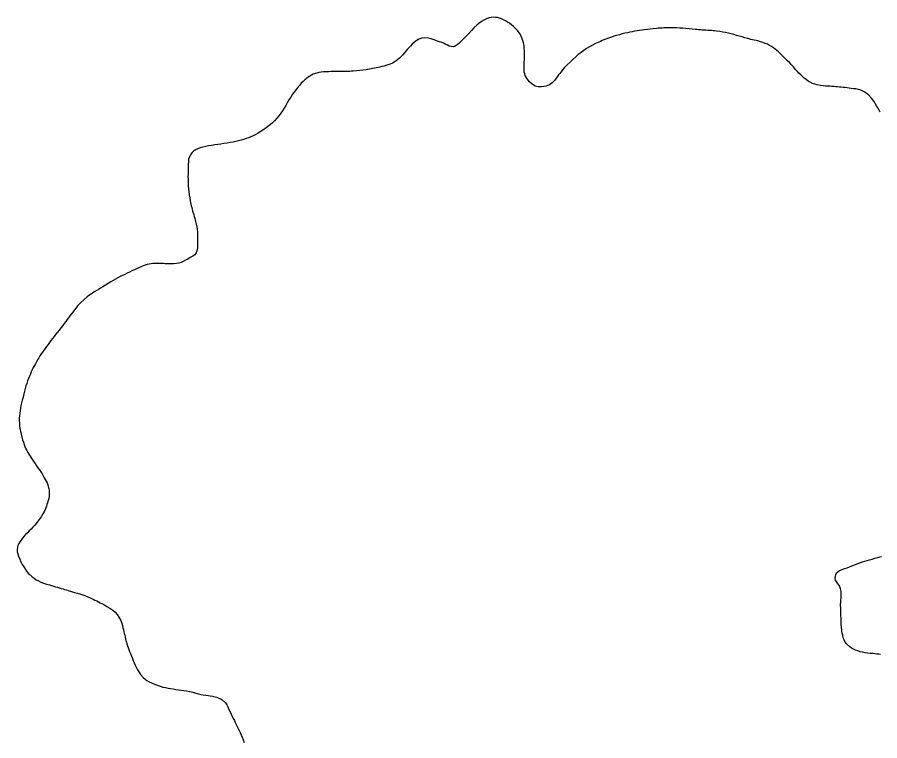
# Model space of a CAD drawing. Header units: inches. Extents: x 401374 to 405300, y 6332180 to 6336621.
# Drawn here: x 402436 to 402960, y 6335905 to 6336345 of the extents above; entities that cross this region are included whole.
import ezdxf

# ---------------------------------------------------------------- set-up
doc = ezdxf.new("R2010")
doc.units = ezdxf.units.IN
doc.header["$MEASUREMENT"] = 0

msp = doc.modelspace()

# ---------------------------------------------------------------- linework, layer by layer
for points in [[(402960.5, 6336287.4), (402959.8, 6336288.7), (402959, 6336290.1), (402958.3, 6336291.4), (402957.5, 6336292.7), (402956.8, 6336293.9), (402956, 6336295), (402955.2, 6336296.1), (402953.4, 6336298), (402952.3, 6336298.9), (402951.2, 6336299.6), (402950, 6336300.3), (402948.7, 6336300.8), (402947.3, 6336301.2), (402945.8, 6336301.6), (402944.3, 6336301.7), (402942.9, 6336301.9), (402941.6, 6336302.1), (402940.4, 6336302.2), (402939.2, 6336302.4), (402938, 6336302.5), (402936.9, 6336302.6), (402935.8, 6336302.7), (402934.6, 6336302.8), (402933.5, 6336302.9), (402932.3, 6336303), (402931.1, 6336303.1), (402929.9, 6336303.2), (402928.6, 6336303.3), (402927.2, 6336303.4), (402925.8, 6336303.6), (402924, 6336303.7), (402922.3, 6336304.1), (402920.8, 6336304.5), (402919.4, 6336305), (402918, 6336305.7), (402916.8, 6336306.4), (402915.6, 6336307.3), (402914.4, 6336308.2), (402913.3, 6336309.2), (402912.2, 6336310.2), (402911.1, 6336311.3), (402910.1, 6336312.5), (402908.9, 6336313.7), (402907.8, 6336315), (402906.6, 6336316.2), (402905.4, 6336317.6), (402904.1, 6336318.7), (402903, 6336319.9), (402901.9, 6336321), (402900.8, 6336322.1), (402899.8, 6336323.1), (402898.8, 6336324.1), (402897.7, 6336325), (402896.7, 6336325.8), (402895.6, 6336326.6), (402894.5, 6336327.4), (402893.3, 6336328.1), (402892.1, 6336328.8), (402890.7, 6336329.3), (402889.3, 6336329.9), (402887.8, 6336330.3), (402886.2, 6336330.8), (402885.1, 6336331), (402884, 6336331.2), (402883, 6336331.5), (402882, 6336331.7), (402880.1, 6336332.2), (402878.3, 6336332.7), (402876.6, 6336333.2), (402874.9, 6336333.7), (402873.3, 6336334.2), (402871.6, 6336334.7), (402870, 6336335.1), (402868.3, 6336335.5), (402866.6, 6336335.9), (402864.9, 6336336.2), (402863.1, 6336336.6), (402861.1, 6336336.8), (402860.1, 6336336.9), (402859.1, 6336337), (402858, 6336337.1), (402857, 6336337.2), (402855.8, 6336337.2), (402854.6, 6336337.3), (402853.5, 6336337.3), (402852.4, 6336337.4), (402851.3, 6336337.5), (402850.2, 6336337.6), (402849.2, 6336337.7), (402848.2, 6336337.8), (402846.3, 6336338), (402844.4, 6336338.1), (402842.5, 6336338.3), (402840.7, 6336338.5), (402838.8, 6336338.6), (402837, 6336338.7), (402835.1, 6336338.8), (402833.2, 6336338.8), (402832.2, 6336338.8), (402831.2, 6336338.8), (402830.1, 6336338.7), (402829.1, 6336338.7), (402828, 6336338.6), (402826.9, 6336338.6), (402825.7, 6336338.5), (402824.6, 6336338.4), (402822.6, 6336338.1), (402820.8, 6336337.9), (402819.1, 6336337.7), (402817.4, 6336337.5), (402815.8, 6336337.3), (402814.3, 6336337.1), (402812.8, 6336336.9), (402811.3, 6336336.7), (402809.9, 6336336.4), (402808.4, 6336336.2), (402806.9, 6336335.8), (402805.3, 6336335.5), (402803.8, 6336335.1), (402802.1, 6336334.6), (402800.4, 6336334.1), (402798.6, 6336333.6), (402797.3, 6336333.1), (402796.1, 6336332.7), (402794.9, 6336332.3), (402793.8, 6336331.9), (402792.7, 6336331.4), (402791.6, 6336331), (402790.5, 6336330.5), (402789.5, 6336330.1), (402787.5, 6336329.2), (402785.7, 6336328.2), (402783.9, 6336327.2), (402782.1, 6336326.1), (402780.4, 6336325), (402778.8, 6336323.8), (402777.1, 6336322.5), (402775.5, 6336321.1), (402773.8, 6336319.6), (402772.1, 6336317.9), (402770.4, 6336316.2), (402768.6, 6336314.4), (402767.5, 6336313.2), (402766.6, 6336312.1), (402765.8, 6336311.1), (402765.1, 6336310.1), (402763.8, 6336308.3), (402762.6, 6336306.7), (402761.2, 6336305.3), (402759.6, 6336304.2), (402758.6, 6336303.7), (402757.5, 6336303.3), (402756.2, 6336303), (402754.8, 6336302.8), (402752.8, 6336302.8), (402750.8, 6336303.4), (402749, 6336304.5), (402747.4, 6336306), (402746, 6336307.8), (402744.9, 6336309.8), (402744.6, 6336310.8), (402744.3, 6336311.9), (402744.2, 6336312.9), (402744.2, 6336314), (402744.2, 6336315.9), (402744.3, 6336317.8), (402744.4, 6336319.6), (402744.5, 6336321.4), (402744.5, 6336323.1), (402744.4, 6336324.8), (402744.3, 6336326.5), (402744.1, 6336328.1), (402743.8, 6336329.6), (402743.3, 6336331.1), (402742.8, 6336332.6), (402742.1, 6336334.1), (402741.3, 6336335.5), (402740.3, 6336336.9), (402739.1, 6336338.2), (402737.8, 6336339.6), (402736.5, 6336340.6), (402735.3, 6336341.5), (402734.1, 6336342.3), (402732.9, 6336343.1), (402731.6, 6336343.7), (402730.4, 6336344.2), (402729.2, 6336344.7), (402728, 6336345), (402726.7, 6336345.1), (402725.5, 6336345.2), (402724.2, 6336345.1), (402723, 6336344.9), (402721.7, 6336344.5), (402720.5, 6336343.9), (402719.2, 6336343.2), (402718, 6336342.4), (402716.7, 6336341.4), (402715.6, 6336340.5), (402713.7, 6336338.7), (402712.1, 6336337.1), (402710.5, 6336335.4), (402709, 6336333.7), (402707.4, 6336332), (402705.6, 6336330.2), (402704.5, 6336329.3), (402703.4, 6336328.4), (402702.2, 6336327.6), (402701, 6336327.3), (402699.9, 6336327.4), (402698.7, 6336327.7), (402697.6, 6336328.2), (402696.3, 6336328.8), (402695.1, 6336329.4), (402693.8, 6336330), (402692.7, 6336330.3), (402691.6, 6336330.7), (402690.6, 6336331.1), (402689.6, 6336331.4), (402687.7, 6336332), (402685.8, 6336332.5), (402683.9, 6336332.6), (402682.1, 6336332.4), (402680.3, 6336331.8), (402678.6, 6336330.8), (402677.3, 6336329.8), (402676.2, 6336328.8), (402675.2, 6336327.7), (402674.1, 6336326.7), (402673.2, 6336325.6), (402672.2, 6336324.5), (402671.3, 6336323.4), (402670.4, 6336322.4), (402668.5, 6336320.4), (402667.5, 6336319.5), (402666.4, 6336318.6), (402665.3, 6336317.8), (402664.1, 6336317.2), (402662.8, 6336316.6), (402661.4, 6336316.2), (402660.1, 6336315.8), (402658.9, 6336315.5), (402657.7, 6336315.2), (402656.6, 6336314.9), (402655.4, 6336314.7), (402654.3, 6336314.4), (402653.3, 6336314.2), (402652.2, 6336314), (402651.2, 6336313.8), (402650.2, 6336313.6), (402648.2, 6336313.3), (402646.2, 6336313), (402644.3, 6336312.8), (402642.3, 6336312.6), (402640.3, 6336312.4), (402639.3, 6336312.4), (402638.3, 6336312.3), (402637.3, 6336312.3), (402636.2, 6336312.3), (402635.2, 6336312.2), (402634.1, 6336312.2), (402633, 6336312.2), (402631.8, 6336312.2), (402630.7, 6336312.2), (402629.5, 6336312.2), (402628.2, 6336312.2), (402627, 6336312.2), (402625.3, 6336312.1), (402623.7, 6336312.1), (402622.2, 6336312), (402620.8, 6336311.8), (402619.5, 6336311.6), (402618.3, 6336311.3), (402617.2, 6336310.9), (402616, 6336310.5), (402615, 6336310), (402613.9, 6336309.4), (402612.9, 6336308.8), (402611.9, 6336308), (402610.9, 6336307.2), (402609.9, 6336306.2), (402608.8, 6336305.1), (402607.8, 6336304), (402606.2, 6336302), (402604.8, 6336300.2), (402603.5, 6336298.4), (402602.4, 6336296.6), (402601.3, 6336294.9), (402600.3, 6336293.2), (402599.3, 6336291.6), (402598.3, 6336290), (402597.3, 6336288.4), (402596.3, 6336286.8), (402595.1, 6336285.3), (402593.9, 6336283.8), (402592.5, 6336282.3), (402591, 6336280.9), (402589.3, 6336279.4), (402587.4, 6336278), (402585.7, 6336276.8), (402584.1, 6336275.8), (402582.6, 6336274.8), (402581.1, 6336274), (402579.6, 6336273.2), (402578.1, 6336272.5), (402576.7, 6336271.9), (402575.2, 6336271.4), (402573.7, 6336270.9), (402572.2, 6336270.4), (402570.6, 6336270), (402569, 6336269.7), (402567.3, 6336269.3), (402565.6, 6336269), (402563.7, 6336268.7), (402561.8, 6336268.4), (402559.9, 6336268.1), (402558.1, 6336267.8), (402556.2, 6336267.6), (402554.3, 6336267.3), (402552.5, 6336267), (402550.7, 6336266.7), (402549, 6336266.3), (402547.4, 6336265.8), (402545.9, 6336265.2), (402544.6, 6336264.5), (402543.3, 6336263.7), (402542.3, 6336262.8), (402541.4, 6336261.6), (402540.8, 6336260.4), (402540.3, 6336258.9), (402540.2, 6336257.2), (402540.1, 6336256), (402540.1, 6336254.8), (402540, 6336253.7), (402540, 6336252.6), (402540, 6336251.5), (402540, 6336250.5), (402540, 6336249.4), (402539.9, 6336248.4), (402540, 6336246.5), (402540, 6336244.6), (402540.1, 6336242.7), (402540.3, 6336240.9), (402540.4, 6336239.1), (402540.7, 6336237.3), (402541, 6336235.4), (402541.3, 6336233.5), (402541.7, 6336231.6), (402541.9, 6336230.6), (402542.2, 6336229.5), (402542.5, 6336228.5), (402542.7, 6336227.4), (402543, 6336226.3), (402543.4, 6336225.2)], [(402543.4, 6336225.2), (402543.7, 6336224), (402544, 6336223), (402544.5, 6336221.1), (402545, 6336219.4), (402545.3, 6336217.8), (402545.5, 6336216.3), (402545.7, 6336214.7), (402545.8, 6336213), (402545.8, 6336211.2), (402545.7, 6336209.4), (402545.8, 6336207.7), (402545.8, 6336206.1), (402545.7, 6336204.6), (402545.4, 6336203.2), (402544.9, 6336201.9), (402544, 6336200.8), (402542.8, 6336200), (402541.2, 6336199.1), (402539.8, 6336198.2), (402538.4, 6336197.5), (402537.1, 6336196.8), (402535.8, 6336196.2), (402534.4, 6336195.8), (402532.9, 6336195.5), (402531.2, 6336195.4), (402529.8, 6336195.3), (402528.5, 6336195.3), (402527.3, 6336195.4), (402526.1, 6336195.4), (402525, 6336195.5), (402523.9, 6336195.6), (402522.8, 6336195.6), (402521.7, 6336195.6), (402520.7, 6336195.6), (402519.6, 6336195.6), (402518.5, 6336195.5), (402517.5, 6336195.3), (402516.3, 6336195.1), (402515.2, 6336194.8), (402514, 6336194.4), (402512.8, 6336194), (402510.9, 6336193.2), (402509.1, 6336192.4), (402507.5, 6336191.7), (402505.9, 6336191), (402504.4, 6336190.3), (402502.9, 6336189.6), (402501.5, 6336188.9), (402500.1, 6336188.2), (402498.7, 6336187.5), (402497.3, 6336186.7), (402495.9, 6336185.9), (402494.5, 6336185.1), (402493, 6336184.3), (402491.5, 6336183.4), (402489.9, 6336182.4), (402488.2, 6336181.4), (402486.8, 6336180.5), (402485.5, 6336179.7), (402484.2, 6336178.9), (402483, 6336178.2), (402481.9, 6336177.5), (402480.8, 6336176.7), (402479.7, 6336176), (402478.7, 6336175.3), (402476.8, 6336173.6), (402474.8, 6336171.8), (402473.9, 6336170.8), (402472.9, 6336169.8), (402472, 6336168.6), (402471, 6336167.4), (402469.9, 6336166), (402469, 6336164.7), (402468.1, 6336163.6), (402467.3, 6336162.5), (402466.5, 6336161.4), (402465.7, 6336160.3), (402464.8, 6336159.1), (402463.8, 6336157.8), (402462.7, 6336156.3), (402461.6, 6336155), (402460.6, 6336153.7), (402459.5, 6336152.4), (402458.6, 6336151.1), (402457.6, 6336149.9), (402456.7, 6336148.6), (402455.7, 6336147.4), (402454.9, 6336146.3), (402454, 6336145.1), (402453.2, 6336143.9), (402452.3, 6336142.8), (402451.5, 6336141.6), (402450.8, 6336140.5), (402450, 6336139.3), (402449.3, 6336138.2), (402448.6, 6336137), (402447.9, 6336135.8), (402447.2, 6336134.6), (402446.6, 6336133.4), (402445.9, 6336132.2), (402445.3, 6336130.9), (402444.7, 6336129.6), (402444.2, 6336128.3), (402443.6, 6336127), (402443.1, 6336125.6), (402442.5, 6336124.1), (402442, 6336122.6), (402441.5, 6336121.1), (402441.1, 6336119.5), (402440.6, 6336117.9), (402440.2, 6336116.2), (402439.7, 6336114.3), (402439.2, 6336112.5), (402438.8, 6336110.8), (402438.4, 6336109.2), (402438.1, 6336107.6), (402437.9, 6336106), (402437.7, 6336104.5), (402437.5, 6336103), (402437.4, 6336101.5), (402437.4, 6336100), (402437.5, 6336098.4), (402437.6, 6336096.9), (402437.8, 6336095.2), (402438.1, 6336093.6), (402438.5, 6336091.8), (402439, 6336090), (402439.4, 6336088.4), (402439.9, 6336086.9), (402440.4, 6336085.5), (402440.9, 6336084.2), (402441.5, 6336082.9), (402442.1, 6336081.8), (402442.7, 6336080.6), (402443.3, 6336079.5), (402444, 6336078.4), (402444.7, 6336077.3), (402445.5, 6336076.2), (402446.3, 6336075), (402447.1, 6336073.9), (402447.9, 6336072.6), (402448.8, 6336071.3), (402449.8, 6336070), (402450.5, 6336068.8), (402451.3, 6336067.6), (402452, 6336066.5), (402452.6, 6336065.3), (402453.2, 6336064.2), (402453.8, 6336063.2), (402454.3, 6336062.1), (402454.7, 6336061), (402455, 6336059.9), (402455.3, 6336058.8), (402455.5, 6336057.6), (402455.6, 6336056.5), (402455.6, 6336055.3), (402455.5, 6336054), (402455.3, 6336052.7), (402455, 6336051.4), (402454.6, 6336050.1), (402454.2, 6336049), (402453.9, 6336048), (402453.5, 6336046.9), (402452.7, 6336045), (402451.8, 6336043.3), (402450.8, 6336041.6), (402449.6, 6336039.9), (402448.3, 6336038.2), (402446.8, 6336036.4), (402445.7, 6336035.2), (402444.6, 6336034), (402443.5, 6336032.9), (402442.4, 6336031.8), (402441.3, 6336030.7), (402440.3, 6336029.6), (402439.4, 6336028.5), (402438.5, 6336027.4), (402437.8, 6336026.3), (402437.1, 6336025.2), (402436.6, 6336024.1), (402436.3, 6336022.9), (402436.2, 6336021.6), (402436.2, 6336020.3), (402436.5, 6336019), (402437, 6336017.6), (402437.7, 6336015.8), (402438.4, 6336014.2), (402439.2, 6336012.6), (402440.1, 6336011.1), (402441, 6336009.8), (402441.9, 6336008.5), (402442.9, 6336007.3), (402444, 6336006.2), (402445.2, 6336005.1), (402446.4, 6336004.2), (402447.7, 6336003.3), (402449.1, 6336002.5), (402450.6, 6336001.8), (402452.2, 6336001.2), (402453.9, 6336000.6), (402455.8, 6336000.2)], [(402960.8, 6335957.9), (402959.7, 6335958), (402958.5, 6335958.1), (402957.4, 6335958.2), (402956.2, 6335958.4), (402954.5, 6335958.5), (402953, 6335958.7), (402951.4, 6335958.9), (402949.9, 6335959.2), (402948.4, 6335959.5), (402946.9, 6335960), (402945.6, 6335960.5), (402944.3, 6335961), (402943.1, 6335961.7), (402942, 6335962.5), (402940, 6335964.3), (402939.3, 6335965.4), (402938.6, 6335966.7), (402938.1, 6335968), (402937.8, 6335969.6), (402937.5, 6335970.8), (402937.3, 6335971.9), (402937.2, 6335973), (402937.1, 6335974), (402936.9, 6335976), (402936.8, 6335977.9), (402936.8, 6335979.8), (402936.7, 6335981.8), (402936.7, 6335982.8), (402936.7, 6335983.9), (402936.6, 6335985.1), (402936.6, 6335986.4), (402936.5, 6335987.4), (402936.5, 6335988.5), (402936.6, 6335989.5), (402936.6, 6335990.5), (402936.8, 6335992.5), (402936.9, 6335994.3), (402936.8, 6335996.1), (402936.5, 6335997.8), (402935.8, 6335999.5), (402934.6, 6336001.2), (402933.4, 6336003.1), (402933.2, 6336004.2), (402933.3, 6336005.3), (402933.5, 6336006.4), (402934, 6336007.4), (402935.8, 6336008.8), (402937.4, 6336009.4), (402938.9, 6336010.1), (402940.4, 6336010.6), (402941.8, 6336011.2), (402943.2, 6336011.7), (402944.5, 6336012.2), (402945.9, 6336012.7), (402947.2, 6336013.2), (402948.5, 6336013.7), (402949.8, 6336014.1), (402951.2, 6336014.5), (402952.6, 6336015), (402954.1, 6336015.4), (402955.6, 6336015.8), (402957.2, 6336016.3), (402959, 6336016.8), (402960.2, 6336017.1), (402961.3, 6336017.4)], [(402455.8, 6336000.2), (402457, 6335999.8), (402458.3, 6335999.4), (402459.5, 6335999), (402460.6, 6335998.7), (402461.8, 6335998.3), (402462.9, 6335998), (402464, 6335997.7), (402465, 6335997.4), (402466.1, 6335997.1), (402467.1, 6335996.8), (402469.1, 6335996.2), (402471, 6335995.6), (402472.9, 6335995.1), (402474.8, 6335994.4), (402476.7, 6335993.8), (402478.6, 6335993), (402480.5, 6335992.2), (402482.4, 6335991.4), (402483.4, 6335990.9), (402484.5, 6335990.4), (402485.5, 6335989.9), (402486.6, 6335989.3), (402487.6, 6335988.8), (402488.8, 6335988.2), (402490.7, 6335987), (402492.5, 6335985.9), (402494.2, 6335984.7), (402495.6, 6335983.5), (402496.9, 6335982.2), (402498, 6335980.6), (402499, 6335978.8), (402499.4, 6335977.8), (402499.8, 6335976.8), (402500.1, 6335975.4), (402500.4, 6335974.1), (402500.7, 6335972.9), (402501, 6335971.7), (402501.2, 6335970.6), (402501.5, 6335969.5), (402501.7, 6335968.4), (402501.9, 6335967.4), (402502.2, 6335966.3), (402502.5, 6335965.3), (402502.8, 6335964.2), (402503.1, 6335963.1), (402503.5, 6335962), (402503.9, 6335960.8), (402504.4, 6335959.6), (402505, 6335958.4), (402505.6, 6335956.9), (402506.2, 6335955.4), (402506.7, 6335954), (402507.3, 6335952.7), (402507.9, 6335951.4), (402508.4, 6335950.1), (402509, 6335948.9), (402509.7, 6335947.8), (402510.4, 6335946.7), (402511.1, 6335945.6), (402512.9, 6335943.7), (402513.9, 6335942.8), (402515, 6335942), (402516.3, 6335941.3), (402517.8, 6335940.6), (402519.6, 6335939.7), (402521.3, 6335939.1), (402523, 6335938.5), (402524.7, 6335938), (402526.3, 6335937.7), (402527.9, 6335937.3), (402529.4, 6335937.1), (402531, 6335936.9), (402532.6, 6335936.6), (402534.1, 6335936.4), (402535.8, 6335936.2), (402537.4, 6335936), (402539.1, 6335935.7), (402540.9, 6335935.3), (402542.8, 6335934.9), (402544.8, 6335934.4), (402546.3, 6335933.9), (402547.7, 6335933.6), (402549.2, 6335933.3), (402550.7, 6335933.1), (402552.1, 6335932.8), (402553.5, 6335932.6), (402554.9, 6335932.4), (402556.2, 6335932.1), (402557.4, 6335931.8), (402558.6, 6335931.3), (402559.8, 6335930.8), (402560.8, 6335930.2), (402562.7, 6335928.4), (402563.5, 6335927.3), (402564.2, 6335926), (402564.8, 6335924.4), (402565.5, 6335922.9), (402566.2, 6335921.5), (402566.8, 6335920.1), (402567.4, 6335918.9), (402568.1, 6335917.6), (402568.7, 6335916.4), (402569.3, 6335915.2), (402569.9, 6335914), (402570.5, 6335912.8), (402571, 6335911.6), (402571.6, 6335910.3), (402572.2, 6335908.9), (402572.8, 6335907.5), (402573.4, 6335906), (402574, 6335904.4)]]:
    msp.add_lwpolyline(points)

doc.saveas('drawing.dxf')
